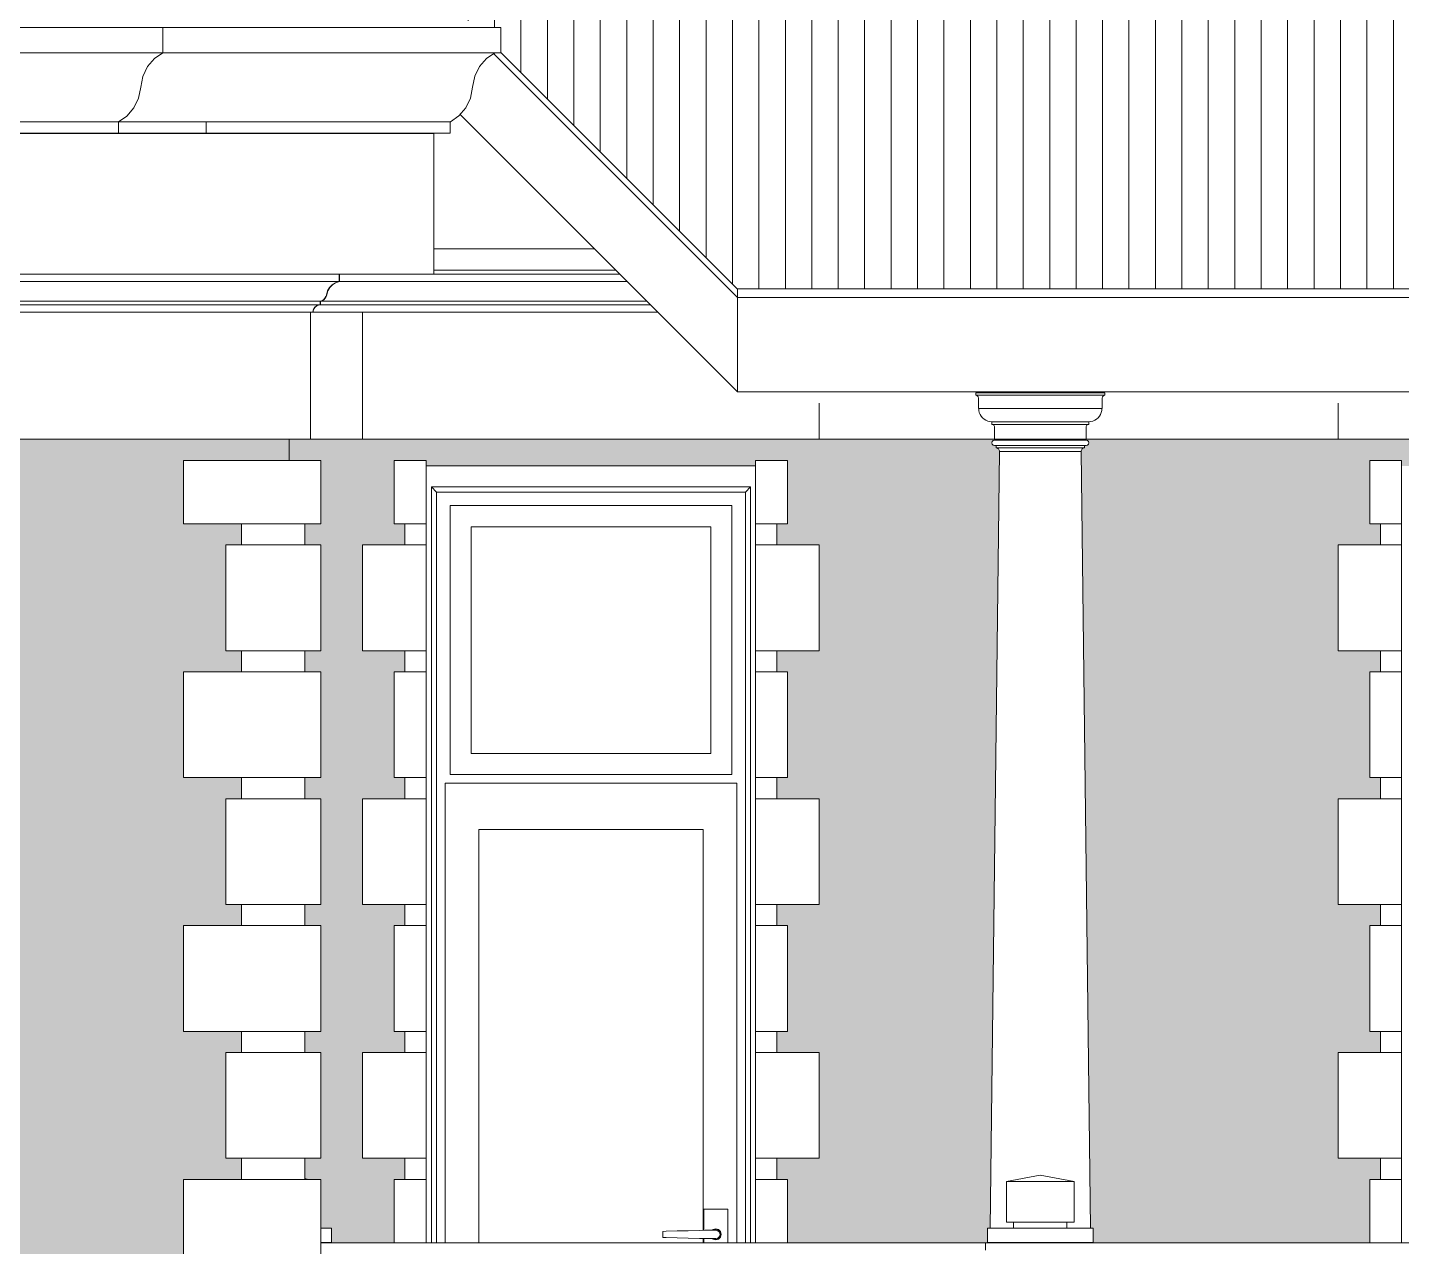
# Model space of a CAD drawing. Header units: millimetres. Extents: x 1177761 to 1329492, y 746793 to 827002.
# Drawn here: x 1196488 to 1199736, y 816566 to 819448 of the extents above; entities that cross this region are included whole.
import ezdxf

# ---------------------------------------------------------------- set-up
doc = ezdxf.new("R2010")
doc.units = ezdxf.units.MM
doc.layers.add('wall', color=5, linetype='Continuous', lineweight=30)
pattern_1 = [(0, (-270908.16, 1431884.34), (100, 64), [192.5, -7.5]), (0, (-271008.16, 1431891.84), (100, 64), [192.5, -7.5]), (90, (-270908.16, 1431884.34), (-100, 64), [-71.5, 56.5]), (90, (-270915.66, 1431884.34), (-100, 64), [-71.5, 56.5])]

msp = doc.modelspace()

# ---------------------------------------------------------------- hatches: boundary and pattern name
at = {"layer": 'wall', "lineweight": 20, "ltscale": 50}
h = msp.add_hatch(dxfattribs=at)
h.set_pattern_fill('ANSI31', color=250, scale=500, angle=45, style=0)
h.set_pattern_definition([(90, (-270908.16, 1431884.34), (-62.5, 1e-14), [])])
edge = h.paths.add_edge_path()
edge.add_line((1203426.2, 819388.8), (1203426.2, 819448.2))
edge.add_line((1203426.2, 819448.2), (1203488.4, 819448.2))
edge.add_line((1203488.4, 819448.2), (1203523.7, 819483.5))
edge.add_line((1203523.7, 819483.5), (1201481.7, 819483.6))
edge.add_line((1201481.7, 819483.6), (1201927.6, 818894))
edge.add_arc((1202151.4, 818474.8), 475.2, 48.3906, 118.1073, ccw=False)
edge.add_line((1202467, 818830.1), (1202867.8, 818830.1))
edge.add_line((1202867.8, 818830.1), (1203426.2, 819388.8))
edge = h.paths.add_edge_path(flags=17)
edge.add_line((1201835.9, 818830.1), (1202467, 818830.1))
edge.add_arc((1202151.4, 818474.8), 475.2, 48.3906, 131.6094)
edge = h.paths.add_edge_path()
edge.add_line((1201481.7, 819483.6), (1197509.2, 819483.9))
edge.add_line((1197509.2, 819483.9), (1197545, 819448.2))
edge.add_line((1197545, 819448.2), (1197606.8, 819448.2))
edge.add_line((1197606.8, 819448.2), (1197606.8, 819389.2))
edge.add_line((1197606.8, 819389.2), (1198165.6, 818830.1))
edge.add_line((1198165.6, 818830.1), (1201835.9, 818830.1))
edge.add_arc((1202151.4, 818474.8), 475.2, 118.1073, 131.6094, ccw=False)
edge.add_line((1201927.6, 818894), (1201481.7, 819483.6))
h.paths.add_polyline_path([(1200490.4, 819077.6), (1201105.4, 819077.6)], flags=16)
at = {"layer": 'wall', "lineweight": 20, "ltscale": 2}
h = msp.add_hatch(dxfattribs=at)
h.set_pattern_fill('AR18', color=251, scale=20, style=0)
h.set_pattern_definition(pattern_1)
h.paths.add_polyline_path([(1192376.6, 815974.8), (1192363, 815974.8), (1192257.3, 815974.8), (1192159.7, 815974.8), (1192070.6, 815974.8), (1191990.3, 815974.8), (1191576, 815974.8), (1191576, 815874.8), (1191438.5, 815874.8), (1191438.5, 815824.8), (1191476, 815824.8), (1191476, 815574.8), (1191438.5, 815574.8), (1191438.5, 815524.8), (1191576, 815524.8), (1191576, 815239.8), (1191438.7, 815239.8), (1191438.7, 815199.9), (1192376.6, 815199.9)])
edge = h.paths.add_edge_path(flags=16)
edge.add_arc((1194215.6, 818089), 1839, 167.8904, 180, ccw=False)
edge.add_line((1192417.5, 818474.8), (1192309.7, 818474.8))
edge.add_line((1192309.7, 818474.8), (1192204.2, 818474.8))
edge.add_line((1192204.2, 818474.8), (1192106.8, 818474.8))
edge.add_line((1192106.8, 818474.8), (1192017.8, 818474.8))
edge.add_line((1192017.8, 818474.8), (1191937.7, 818474.8))
edge.add_line((1191937.7, 818474.8), (1191866.8, 818474.8))
edge.add_line((1191866.8, 818474.8), (1191805.4, 818474.8))
edge.add_line((1191805.4, 818474.8), (1191753.6, 818474.8))
edge.add_line((1191753.6, 818474.8), (1191711.8, 818474.8))
edge.add_line((1191711.8, 818474.8), (1191703.8, 818474.8))
edge.add_line((1191703.8, 818474.8), (1191326, 818474.8))
edge.add_line((1191326, 818474.8), (1191326, 818424.8))
edge.add_line((1191326, 818424.8), (1191576, 818424.8))
edge.add_line((1191576, 818424.8), (1191576, 818274.8))
edge.add_line((1191576, 818274.8), (1191438.5, 818274.8))
edge.add_line((1191438.5, 818274.8), (1191438.5, 818224.8))
edge.add_line((1191438.5, 818224.8), (1191476, 818224.8))
edge.add_line((1191476, 818224.8), (1191476, 817974.8))
edge.add_line((1191476, 817974.8), (1191438.5, 817974.8))
edge.add_line((1191438.5, 817974.8), (1191438.5, 817924.8))
edge.add_line((1191438.5, 817924.8), (1191576, 817924.8))
edge.add_line((1191576, 817924.8), (1191576, 817674.8))
edge.add_line((1191576, 817674.8), (1191438.5, 817674.8))
edge.add_line((1191438.5, 817674.8), (1191438.5, 817624.8))
edge.add_line((1191438.5, 817624.8), (1191476, 817624.8))
edge.add_line((1191476, 817624.8), (1191476, 817374.8))
edge.add_line((1191476, 817374.8), (1191438.5, 817374.8))
edge.add_line((1191438.5, 817374.8), (1191438.5, 817324.8))
edge.add_line((1191438.5, 817324.8), (1191576, 817324.8))
edge.add_line((1191576, 817324.8), (1191576, 817074.8))
edge.add_line((1191576, 817074.8), (1191438.5, 817074.8))
edge.add_line((1191438.5, 817074.8), (1191438.5, 817024.8))
edge.add_line((1191438.5, 817024.8), (1191476, 817024.8))
edge.add_line((1191476, 817024.8), (1191476, 816774.8))
edge.add_line((1191476, 816774.8), (1191438.5, 816774.8))
edge.add_line((1191438.5, 816774.8), (1191438.5, 816724.8))
edge.add_line((1191438.5, 816724.8), (1191576, 816724.8))
edge.add_line((1191576, 816724.8), (1191576, 816474.8))
edge.add_line((1191576, 816474.8), (1191438.5, 816474.8))
edge.add_line((1191438.5, 816474.8), (1191438.5, 816424.8))
edge.add_line((1191438.5, 816424.8), (1191476, 816424.8))
edge.add_line((1191476, 816424.8), (1191476, 816374.8))
edge.add_line((1191476, 816374.8), (1191990.3, 816374.8))
edge.add_line((1191990.3, 816374.8), (1192070.6, 816374.8))
edge.add_line((1192070.6, 816374.8), (1192159.7, 816374.8))
edge.add_line((1192159.7, 816374.8), (1192257.3, 816374.8))
edge.add_line((1192257.3, 816374.8), (1192363, 816374.8))
edge.add_line((1192363, 816374.8), (1192376.6, 816374.8))
edge.add_line((1192376.6, 816374.8), (1192376.6, 818089))
h.paths.add_polyline_path([(1196956.2, 815824.8), (1196993.7, 815824.8), (1196993.7, 815874.8), (1196856.2, 815874.8), (1196856.2, 815974.8), (1196530.1, 815974.8), (1196461.4, 815974.8), (1196383.4, 815974.8), (1196296.5, 815974.8), (1196201, 815974.8), (1196097.4, 815974.8), (1196054.6, 815974.8), (1196054.6, 815199.9), (1196500.1, 815199.9), (1196488, 815275.9), (1196489.6, 815275.9), (1196856.2, 815446.2), (1196856.2, 815524.8), (1196993.7, 815524.8), (1196993.7, 815574.8), (1196956.2, 815574.8)])
h.paths.add_polyline_path([(1196054.6, 815974.8), (1195986.1, 815974.8), (1195867.4, 815974.8), (1195742, 815974.8), (1195610.4, 815974.8), (1195473, 815974.8), (1195401.7, 815974.8), (1195378.2, 815974.8), (1195378.2, 816174.8), (1195299.4, 816174.8), (1195299.4, 816124.8), (1195333, 816124.8), (1195333, 815874.8), (1195299.4, 815874.8), (1195299.4, 815824.8), (1195400.1, 815824.8), (1195400.1, 815574.8), (1195420.4, 815574.8), (1195469.2, 815574.8), (1195517.5, 815574.8), (1195565.4, 815574.8), (1195565.4, 815548.5), (1195550.5, 815548.5), (1195550.5, 815522.2), (1195536.9, 815518.4), (1195524.3, 815507.4), (1195513.5, 815489.8), (1195505.2, 815466.9), (1195500, 815440.3), (1195498.2, 815411.7), (1195498.2, 815374.8), (1195221.7, 815374.8), (1195221.7, 815199.9), (1196054.6, 815199.9)])
h.paths.add_polyline_path([(1193032.2, 815824.8), (1193132.9, 815824.8), (1193132.9, 815874.8), (1193099.4, 815874.8), (1193099.4, 816124.8), (1193132.9, 816124.8), (1193132.9, 816174.8), (1193054.2, 816174.8), (1193054.2, 815974.8), (1193030.7, 815974.8), (1192995.7, 815974.8), (1192856.9, 815974.8), (1192723.7, 815974.8), (1192596.6, 815974.8), (1192476.2, 815974.8), (1192376.6, 815974.8), (1192376.6, 815799.8), (1192379, 815799.8), (1192379, 815574.8), (1192376.6, 815574.8), (1192376.6, 815199.9), (1193210.6, 815199.9), (1193210.6, 815374.8), (1192933.9, 815374.8), (1192933.9, 815411.7), (1192932.1, 815440.3), (1192926.9, 815466.9), (1192918.6, 815489.8), (1192907.8, 815507.4), (1192895.2, 815518.4), (1192881.7, 815522.2), (1192881.7, 815522.2), (1192881.7, 815548.5), (1192866.8, 815548.5), (1192866.8, 815574.8), (1192914.6, 815574.8), (1192963, 815574.8), (1193011.8, 815574.8), (1193032.2, 815574.8)])
h.paths.add_polyline_path([(1191666.2, 815974.8), (1192314.3, 815974.8)], flags=16)
h.paths.add_polyline_path([(1191680.3, 818182.3), (1192334, 818182.3), (1192334, 818433.3), (1191680.3, 818433.3)], flags=0)
h.paths.add_polyline_path([(1191665.9, 816615.4), (1192333.4, 816615.4), (1192333.4, 816862.7), (1191665.9, 816862.7)], flags=0)
h.paths.add_polyline_path([(1191476.4, 816374.8), (1193032.2, 816374.8), (1193032.2, 816424.8), (1193132.9, 816424.8), (1193132.9, 816474.8), (1193099.4, 816474.8), (1193099.4, 816724.8), (1193132.9, 816724.8), (1193132.9, 816774.8), (1193032.2, 816774.8), (1193032.2, 817024.8), (1193132.9, 817024.8), (1193132.9, 817074.8), (1193099.4, 817074.8), (1193099.4, 817324.8), (1193132.9, 817324.8), (1193132.9, 817374.8), (1193032.2, 817374.8), (1193032.2, 817624.8), (1193132.9, 817624.8), (1193132.9, 817674.8), (1193099.4, 817674.8), (1193099.4, 817924.8), (1193132.9, 817924.8), (1193132.9, 817974.8), (1193032.2, 817974.8), (1193032.2, 818224.8), (1193132.9, 818224.8), (1193132.9, 818274.8), (1193099.4, 818274.8), (1193099.4, 818424.8), (1193166.6, 818424.8), (1193180.9, 818424.8), (1193180.9, 818449.8), (1193263.3, 818449.8), (1193429.9, 818449.8), (1193600.4, 818449.8), (1193774.1, 818449.8), (1193950, 818449.8), (1194127.3, 818449.8), (1194293, 818449.8), (1194305, 818449.8), (1194482.3, 818449.8), (1194658.3, 818449.8), (1194831.9, 818449.8), (1195002.5, 818449.8), (1195169, 818449.8), (1195251.5, 818449.8), (1195251.5, 818424.8), (1195265.8, 818424.8), (1195333, 818424.8), (1195333, 818274.8), (1195299.4, 818274.8), (1195299.4, 818224.8), (1195400.1, 818224.8), (1195400.1, 817974.8), (1195299.4, 817974.8), (1195299.4, 817924.8), (1195333, 817924.8), (1195333, 817674.8), (1195299.4, 817674.8), (1195299.4, 817624.8), (1195400.1, 817624.8), (1195400.1, 817374.8), (1195299.4, 817374.8), (1195299.4, 817324.8), (1195333, 817324.8), (1195333, 817074.8), (1195299.4, 817074.8), (1195299.4, 817024.8), (1195400.1, 817024.8), (1195400.1, 816774.8), (1195299.4, 816774.8), (1195299.4, 816724.8), (1195333, 816724.8), (1195333, 816474.8), (1195299.4, 816474.8), (1195299.4, 816424.8), (1195400.1, 816424.8), (1195400.1, 816374.8), (1195473, 816374.8), (1195610.4, 816374.8), (1195742, 816374.8), (1195867.4, 816374.8), (1195986.1, 816374.8), (1196097.4, 816374.8), (1196201, 816374.8), (1196296.5, 816374.8), (1196383.4, 816374.8), (1196461.4, 816374.8), (1196530.1, 816374.8), (1196956.2, 816374.8), (1196956.2, 816424.8), (1196993.7, 816424.8), (1196993.7, 816474.8), (1196856.2, 816474.8), (1196856.2, 816724.8), (1196993.7, 816724.8), (1196993.7, 816774.8), (1196956.2, 816774.8), (1196956.2, 817024.8), (1196993.7, 817024.8), (1196993.7, 817074.8), (1196856.2, 817074.8), (1196856.2, 817324.8), (1196993.7, 817324.8), (1196993.7, 817374.8), (1196956.2, 817374.8), (1196956.2, 817624.8), (1196993.7, 817624.8), (1196993.7, 817674.8), (1196856.2, 817674.8), (1196856.2, 817924.8), (1196993.7, 817924.8), (1196993.7, 817974.8), (1196956.2, 817974.8), (1196956.2, 818224.8), (1196993.7, 818224.8), (1196993.7, 818274.8), (1196856.2, 818274.8), (1196856.2, 818424.8), (1197106.2, 818424.8), (1197106.2, 818474.8), (1195146.6, 818474.8), (1194992.8, 818474.8), (1194835.8, 818474.8), (1194676.3, 818474.8), (1194515, 818474.8), (1194352.4, 818474.8), (1194189.3, 818474.8), (1194026.4, 818474.8), (1193864.2, 818474.8), (1193703.4, 818474.8), (1193544.6, 818474.8), (1193388.6, 818474.8), (1193235.9, 818474.8), (1193087.2, 818474.8), (1192943, 818474.8), (1192803.9, 818474.8), (1192670.5, 818474.8), (1192543.3, 818474.8), (1192422.9, 818474.8), (1192309.7, 818474.8), (1192204.2, 818474.8), (1192106.8, 818474.8), (1192017.8, 818474.8), (1191937.7, 818474.8), (1191866.8, 818474.8), (1191805.4, 818474.8), (1191753.6, 818474.8), (1191711.8, 818474.8), (1191703.8, 818474.8), (1191326, 818474.8), (1191326, 818424.8), (1191576, 818424.8), (1191576, 818274.8), (1191438.5, 818274.8), (1191438.5, 818224.8), (1191476, 818224.8), (1191476, 817974.8), (1191438.5, 817974.8), (1191438.5, 817924.8), (1191576, 817924.8), (1191576, 817674.8), (1191438.5, 817674.8), (1191438.5, 817624.8), (1191476, 817624.8), (1191476, 817374.8), (1191438.5, 817374.8), (1191438.5, 817324.8), (1191576, 817324.8), (1191576, 817074.8), (1191438.5, 817074.8), (1191438.5, 817024.8), (1191476, 817024.8), (1191476, 816774.8), (1191438.5, 816774.8), (1191438.5, 816724.8), (1191576, 816724.8), (1191576, 816474.8), (1191438.5, 816474.8), (1191438.5, 816424.8), (1191476, 816424.8), (1191476, 816174.8)])
h = msp.add_hatch(dxfattribs=at)
h.set_pattern_fill('AR18', color=251, scale=20, style=0)
h.set_pattern_definition(pattern_1)
h.paths.add_polyline_path([(1203852.2, 817924.8), (1203889.7, 817924.8), (1203889.7, 817974.8), (1203852.2, 817974.8), (1203852.2, 818224.8), (1203889.7, 818224.8), (1203889.7, 818274.8), (1203852.2, 818274.8), (1203852.2, 818424.8), (1203927.2, 818424.8), (1203927.2, 818474.8), (1203878, 818474.8), (1203777.7, 818474.8), (1202649.5, 818474.8), (1202626.6, 818474.8), (1202626.6, 816574.8), (1202724.5, 816574.8), (1202724.5, 816724.8), (1202749.1, 816724.8), (1202749.1, 816774.8), (1202649.5, 816774.8), (1202649.5, 817024.8), (1202749.1, 817024.8), (1202749.1, 817074.8), (1202724.5, 817074.8), (1202724.5, 817324.8), (1202749.1, 817324.8), (1202749.1, 817374.8), (1202649.5, 817374.8), (1202649.5, 817624.8), (1202749.1, 817624.8), (1202749.1, 817674.8), (1202724.5, 817674.8), (1202724.5, 817924.8), (1202749.1, 817924.8), (1202749.1, 817974.8), (1202649.5, 817974.8), (1202649.5, 818224.8), (1202749.1, 818224.8), (1202749.1, 818274.8), (1202724.5, 818274.8), (1202724.5, 818424.8), (1202749.1, 818424.8), (1202749.1, 818449.8), (1203679.1, 818449.8), (1203679.1, 818424.8), (1203704.6, 818424.8), (1203704.6, 818274.8), (1203679.6, 818274.8), (1203679.6, 818224.8), (1203779.6, 818224.8), (1203779.6, 817974.8), (1203679.6, 817974.8), (1203679.6, 817924.8), (1203704.6, 817924.8), (1203704.6, 817674.8), (1203679.6, 817674.8), (1203679.6, 817624.8), (1203779.6, 817624.8), (1203779.6, 817374.8), (1203679.6, 817374.8), (1203679.6, 817324.8), (1203704.6, 817324.8), (1203704.6, 817074.8), (1203679.6, 817074.8), (1203679.6, 817024.8), (1203779.6, 817024.8), (1203779.6, 816774.8), (1203679.6, 816774.8), (1203679.6, 816724.8), (1203704.6, 816724.8), (1203704.6, 816574.8), (1203828, 816574.8), (1203828, 816609.4), (1203852.2, 816609.4), (1203852.2, 816724.8), (1203882.7, 816724.8), (1203889.7, 816726.4), (1203889.7, 816774.8), (1203852.2, 816774.8), (1203852.2, 817024.8), (1203889.7, 817024.8), (1203889.7, 817074.8), (1203852.2, 817074.8), (1203852.2, 817324.8), (1203889.7, 817324.8), (1203889.7, 817374.8), (1203852.2, 817374.8), (1203852.2, 817624.8), (1203889.7, 817624.8), (1203889.7, 817674.8), (1203852.2, 817674.8)])
h.paths.add_polyline_path([(1202626.6, 818474.8), (1202259.7, 818474.8), (1202259.7, 818472.3), (1202264.6, 818471), (1202266.4, 818464.3), (1202261.9, 818459.8), (1202256, 818459.8), (1202256, 818454.3), (1202254.4, 818454.1), (1202252.9, 818453.6), (1202251.5, 818452.9), (1202250.3, 818451.8), (1202249.3, 818450.6), (1202248.6, 818449.1), (1202248.2, 818447.6), (1202248, 818445.9), (1202270.2, 816609.4), (1202276.7, 816609.4), (1202276.7, 816574.8), (1202280.8, 816574.8), (1202626.6, 816574.8)])
h.paths.add_polyline_path([(1202054.8, 818445.9), (1202054.7, 818447.6), (1202054.3, 818449.1), (1202053.5, 818450.6), (1202052.5, 818451.8), (1202051.3, 818452.9), (1202050, 818453.6), (1202048.5, 818454.1), (1202046.9, 818454.3), (1202046.9, 818459.8), (1202040.9, 818459.8), (1202036.5, 818464.3), (1202038.3, 818471), (1202043.2, 818472.3), (1202043.2, 818474.8), (1201676.2, 818474.8), (1201676.2, 816574.8), (1202026.8, 816574.8), (1202026.8, 816609.4), (1202032.6, 816609.4)])
h.paths.add_polyline_path([(1201676.2, 818474.8), (1201447.4, 818474.8), (1199586.2, 818474.8), (1198990.4, 818474.8), (1198990.4, 818472.3), (1198995.4, 818471), (1198997.2, 818464.3), (1198992.7, 818459.8), (1198986.8, 818459.8), (1198986.8, 818454.3), (1198985.2, 818454.1), (1198983.7, 818453.6), (1198982.3, 818452.9), (1198981.1, 818451.8), (1198980.1, 818450.6), (1198979.4, 818449.1), (1198978.9, 818447.6), (1198978.8, 818445.9), (1199001, 816609.4), (1199007.2, 816609.4), (1199007.2, 816574.8), (1199661.2, 816574.8), (1199661.2, 816724.8), (1199686.2, 816724.8), (1199686.2, 816774.8), (1199586.2, 816774.8), (1199586.2, 817024.8), (1199686.2, 817024.8), (1199686.2, 817074.8), (1199661.2, 817074.8), (1199661.2, 817324.8), (1199686.2, 817324.8), (1199686.2, 817374.8), (1199586.2, 817374.8), (1199586.2, 817624.8), (1199686.2, 817624.8), (1199686.2, 817674.8), (1199661.2, 817674.8), (1199661.2, 817924.8), (1199686.2, 817924.8), (1199686.2, 817974.8), (1199586.2, 817974.8), (1199586.2, 818224.8), (1199686.2, 818224.8), (1199686.2, 818274.8), (1199661.2, 818274.8), (1199661.2, 818424.8), (1199736.2, 818424.8), (1199736.2, 818411.8), (1201297.4, 818411.8), (1201297.4, 818424.8), (1201372.4, 818424.8), (1201372.4, 818274.8), (1201347.4, 818274.8), (1201347.4, 818224.8), (1201447.4, 818224.8), (1201447.4, 817974.8), (1201347.4, 817974.8), (1201347.4, 817924.8), (1201372.4, 817924.8), (1201372.4, 817674.8), (1201347.4, 817674.8), (1201347.4, 817624.8), (1201447.4, 817624.8), (1201447.4, 817374.8), (1201347.4, 817374.8), (1201347.4, 817324.8), (1201372.4, 817324.8), (1201372.4, 817074.8), (1201347.4, 817074.8), (1201347.4, 817024.8), (1201447.4, 817024.8), (1201447.4, 816774.8), (1201347.4, 816774.8), (1201347.4, 816724.8), (1201372.4, 816724.8), (1201372.4, 816574.8), (1201676.2, 816574.8)])
h.paths.add_polyline_path([(1198785.6, 818445.9), (1198785.5, 818447.6), (1198785, 818449.1), (1198784.3, 818450.6), (1198783.3, 818451.8), (1198782.1, 818452.9), (1198780.7, 818453.6), (1198779.2, 818454.1), (1198777.7, 818454.3), (1198777.7, 818459.8), (1198771.7, 818459.8), (1198767.2, 818464.3), (1198769.1, 818471), (1198774, 818472.3), (1198774, 818474.8), (1198359.2, 818474.8), (1197279.9, 818474.8), (1197156.4, 818474.8), (1197106.4, 818474.8), (1197106.4, 818424.8), (1197181.2, 818424.8), (1197181.2, 818274.8), (1197143.7, 818274.8), (1197143.7, 818224.8), (1197181.2, 818224.8), (1197181.2, 817974.8), (1197143.7, 817974.8), (1197143.7, 817924.8), (1197181.2, 817924.8), (1197181.2, 817674.8), (1197143.7, 817674.8), (1197143.7, 817624.8), (1197181.2, 817624.8), (1197181.2, 817374.8), (1197143.7, 817374.8), (1197143.7, 817324.8), (1197181.2, 817324.8), (1197181.2, 817074.8), (1197143.7, 817074.8), (1197143.7, 817024.8), (1197181.2, 817024.8), (1197181.2, 816774.8), (1197143.7, 816774.8), (1197143.7, 816726.6), (1197151.5, 816724.8), (1197181.2, 816724.8), (1197181.2, 816609.4), (1197206.2, 816609.4), (1197206.2, 816574.8), (1197354.9, 816574.8), (1197354.9, 816724.8), (1197379.9, 816724.8), (1197379.9, 816774.8), (1197279.9, 816774.8), (1197279.9, 817024.8), (1197379.9, 817024.8), (1197379.9, 817074.8), (1197354.9, 817074.8), (1197354.9, 817324.8), (1197379.9, 817324.8), (1197379.9, 817374.8), (1197279.9, 817374.8), (1197279.9, 817624.8), (1197379.9, 817624.8), (1197379.9, 817674.8), (1197354.9, 817674.8), (1197354.9, 817924.8), (1197379.9, 817924.8), (1197379.9, 817974.8), (1197279.9, 817974.8), (1197279.9, 818224.8), (1197379.9, 818224.8), (1197379.9, 818274.8), (1197354.9, 818274.8), (1197354.9, 818424.8), (1197429.9, 818424.8), (1197429.9, 818411.8), (1198209.2, 818411.8), (1198209.2, 818424.8), (1198284.2, 818424.8), (1198284.2, 818274.8), (1198259.2, 818274.8), (1198259.2, 818224.8), (1198359.2, 818224.8), (1198359.2, 817974.8), (1198259.2, 817974.8), (1198259.2, 817924.8), (1198284.2, 817924.8), (1198284.2, 817674.8), (1198259.2, 817674.8), (1198259.2, 817624.8), (1198359.2, 817624.8), (1198359.2, 817374.8), (1198259.2, 817374.8), (1198259.2, 817324.8), (1198284.2, 817324.8), (1198284.2, 817074.8), (1198259.2, 817074.8), (1198259.2, 817024.8), (1198359.2, 817024.8), (1198359.2, 816774.8), (1198259.2, 816774.8), (1198259.2, 816724.8), (1198284.2, 816724.8), (1198284.2, 816574.8), (1198752.4, 816574.8), (1198752.9, 816574.8), (1198753.8, 816574.8), (1198757.2, 816574.8), (1198757.2, 816609.4), (1198763.4, 816609.4)])

# ---------------------------------------------------------------- linework, layer by layer
at = {"layer": 'wall', "color": 250, "lineweight": 20, "ltscale": 50}
for p, q in [((1196340.6, 819448.2), (1196807.8, 819448.2)), ((1196807.8, 819388.4), (1196807.8, 819448.2)), ((1196807.9, 819448.2), (1196807.8, 819448.2)), ((1196807.9, 819388.4), (1196807.9, 819448.2)), ((1196807.9, 819448.2), (1196990.6, 819448.2)), ((1196990.6, 819448.2), (1197606.8, 819448.2)), ((1197606.8, 819388.4), (1197606.8, 819448.2)), ((1196807.8, 819426.6), (1196807.9, 819426.7)), ((1196340.6, 819388.4), (1196807.8, 819388.4)), ((1196787.7, 819374.9), (1196807.8, 819388.4)), ((1196787.8, 819374.9), (1196807.9, 819388.4)), ((1196807.9, 819388.4), (1196990.6, 819388.4)), ((1196990.6, 819388.4), (1197606.8, 819388.4)), ((1197572.5, 819375), (1197592.5, 819388.4)), ((1197572.5, 819375), (1197592.6, 819388.4)), ((1197589.6, 819386.4), (1198166, 818809.8)), ((1197606.2, 819389.7), (1198166, 818829.7)), ((1196760.4, 819332.6), (1196771.6, 819355.9)), ((1196760.4, 819332.6), (1196771.6, 819355.9)), ((1196771.6, 819355.9), (1196787.7, 819374.9)), ((1196771.6, 819355.9), (1196787.8, 819374.9)), ((1197545.2, 819332.7), (1197556.3, 819356)), ((1197545.2, 819332.7), (1197556.3, 819356)), ((1197556.3, 819356), (1197572.5, 819375)), ((1197556.3, 819356), (1197572.5, 819375)), ((1196755.2, 819306.9), (1196760.4, 819332.6)), ((1196755.2, 819306.9), (1196760.4, 819332.6)), ((1197539.9, 819306.9), (1197545.2, 819332.7)), ((1197539.9, 819306.9), (1197545.2, 819332.7)), ((1196738.9, 819257.9), (1196750, 819281.1)), ((1196738.9, 819257.9), (1196749.9, 819281.1)), ((1196749.9, 819281.1), (1196755.2, 819306.9)), ((1196750, 819281.1), (1196755.2, 819306.9)), ((1197523.6, 819257.9), (1197534.7, 819281.2)), ((1197523.6, 819257.9), (1197534.7, 819281.2)), ((1197534.7, 819281.2), (1197539.9, 819306.9)), ((1197534.7, 819281.2), (1197539.9, 819306.9)), ((1196722.7, 819238.8), (1196738.9, 819257.9)), ((1196722.8, 819238.8), (1196738.9, 819257.9)), ((1197507.4, 819238.9), (1197523.6, 819257.9)), ((1197507.5, 819238.9), (1197523.6, 819257.9)), ((1196253.5, 819225.3), (1196702.7, 819225.3)), ((1196702.6, 819225.3), (1196702.7, 819225.4)), ((1196702.6, 819198.2), (1196702.6, 819225.3)), ((1196702.7, 819225.4), (1196722.7, 819238.8)), ((1196702.7, 819225.3), (1196702.8, 819225.4)), ((1196702.7, 819198.2), (1196702.7, 819225.3)), ((1196702.7, 819225.3), (1196909.6, 819225.3)), ((1196702.8, 819225.4), (1196722.8, 819238.8)), ((1196909.8, 819198.2), (1196909.8, 819225.3)), ((1196909.8, 819225.3), (1197487.2, 819225.3)), ((1197487.2, 819225.3), (1197487.3, 819225.4)), ((1197487.2, 819198.2), (1197487.2, 819225.3)), ((1197487.3, 819225.4), (1197487.4, 819225.4)), ((1197487.4, 819225.4), (1197507.4, 819238.9)), ((1197487.4, 819225.4), (1197487.5, 819225.4)), ((1197487.5, 819225.4), (1197507.5, 819238.9)), ((1197487.8, 819225.4), (1197487.9, 819225.5)), ((1198166, 818587), (1197510.4, 819242.3)), ((1196223.7, 819197.8), (1196667.8, 819197.8)), ((1196253.5, 819198.2), (1196702.7, 819198.2)), ((1196512.3, 819197.8), (1196512.3, 819198.2)), ((1196667.8, 819197.8), (1196881.6, 819197.8)), ((1196702.7, 819198.2), (1196909.7, 819198.2)), ((1196881.6, 819197.8), (1197448.1, 819197.8)), ((1196909.7, 819198.2), (1196909.8, 819198.2)), ((1196909.8, 819198.2), (1197487.2, 819198.2)), ((1197106.2, 819198.2), (1197106.2, 819197.8)), ((1197106.4, 819198.2), (1197106.4, 819197.8)), ((1197448.1, 819197.8), (1197448.6, 819197.8)), ((1197448.1, 818864.8), (1197448.1, 819197.8)), ((1197448.4, 818924.8), (1197828, 818924.8)), ((1194210.2, 818864.8), (1197224.5, 818864.8)), ((1196881.6, 818864.8), (1197448.1, 818864.8)), ((1197224.5, 818847.5), (1197224.5, 818864.8)), ((1197224.9, 818864.8), (1197224.5, 818864.8)), ((1197225, 818864.8), (1197224.9, 818864.8)), ((1197224.9, 818847.5), (1197224.9, 818864.8)), ((1197225, 818847.5), (1197225, 818864.8)), ((1197225, 818864.8), (1197888, 818864.8)), ((1197448.1, 818864.8), (1197448.6, 818864.8)), ((1197448.4, 818874.8), (1197878, 818874.8)), ((1197448.6, 818864.8), (1197582.7, 818864.8)), ((1197582.7, 818864.8), (1197888, 818864.8)), ((1194210.2, 818847.5), (1197224.5, 818847.5)), ((1197194.5, 818816.4), (1197196.9, 818825.2)), ((1197194.9, 818816.4), (1197197.3, 818825.2)), ((1197195, 818816.4), (1197197.5, 818825.2)), ((1197196.9, 818825.2), (1197201.5, 818833.2)), ((1197197.3, 818825.2), (1197201.9, 818833.2)), ((1197197.5, 818825.2), (1197202.1, 818833.2)), ((1197201.5, 818833.2), (1197207.9, 818839.8)), ((1197201.9, 818833.2), (1197208.3, 818839.8)), ((1197202.1, 818833.2), (1197208.4, 818839.8)), ((1197207.9, 818839.8), (1197215.7, 818844.7)), ((1197208.3, 818839.8), (1197216.1, 818844.7)), ((1197208.4, 818839.8), (1197216.2, 818844.7)), ((1197215.7, 818844.7), (1197224.5, 818847.5)), ((1197216.1, 818844.7), (1197224.9, 818847.5)), ((1197216.2, 818844.7), (1197225, 818847.5)), ((1197225, 818847.5), (1197905.4, 818847.5)), ((1198166, 818830.1), (1202867.8, 818830.1)), ((1198166, 818674.8), (1198166, 818830.1)), ((1194210.2, 818800.8), (1197179.5, 818800.8)), ((1197179.5, 818800.8), (1197183.8, 818802.2)), ((1197179.5, 818792.1), (1197179.5, 818800.8)), ((1197179.9, 818800.8), (1197184.2, 818802.2)), ((1197179.9, 818792.1), (1197179.9, 818800.8)), ((1197180, 818800.8), (1197184.4, 818802.2)), ((1197180, 818792.1), (1197180, 818800.8)), ((1197180, 818800.8), (1197952.1, 818800.8)), ((1197183.8, 818802.2), (1197187.7, 818804.6)), ((1197184.2, 818802.2), (1197188.1, 818804.6)), ((1197184.4, 818802.2), (1197188.3, 818804.6)), ((1197187.7, 818804.6), (1197190.9, 818807.9)), ((1197188.1, 818804.6), (1197191.3, 818807.9)), ((1197188.3, 818804.6), (1197191.5, 818807.9)), ((1197190.9, 818807.9), (1197193.2, 818811.9)), ((1197191.3, 818807.9), (1197193.6, 818811.9)), ((1197191.5, 818807.9), (1197193.8, 818811.9)), ((1197193.6, 818811.9), (1197194.9, 818816.4)), ((1197193.8, 818811.9), (1197195, 818816.4)), ((1198166, 818750), (1198166, 818809.8)), ((1198166, 818809.8), (1202867.8, 818809.8)), ((1194210.2, 818792.1), (1197179.5, 818792.1)), ((1194210.2, 818774.8), (1197162.2, 818774.8)), ((1197156.4, 818474.8), (1197156.4, 818774.8)), ((1197162.2, 818775.2), (1197162.8, 818779.6)), ((1197162.2, 818774.8), (1197162.2, 818775.2)), ((1197162.2, 818774.8), (1197162.6, 818774.8)), ((1197162.6, 818775.2), (1197163.2, 818779.6)), ((1197162.6, 818774.8), (1197162.6, 818775.2)), ((1197162.6, 818774.8), (1197162.7, 818774.8)), ((1197162.7, 818775.2), (1197163.3, 818779.6)), ((1197162.7, 818774.8), (1197162.7, 818775.2)), ((1197162.7, 818774.8), (1197279.9, 818774.8)), ((1197162.8, 818779.6), (1197164.5, 818783.7)), ((1197163.2, 818779.6), (1197164.9, 818783.7)), ((1197163.3, 818779.6), (1197165.1, 818783.7)), ((1197164.5, 818783.7), (1197167.3, 818787.3)), ((1197164.9, 818783.7), (1197167.7, 818787.3)), ((1197165.1, 818783.7), (1197167.8, 818787.3)), ((1197167.3, 818787.3), (1197170.8, 818790)), ((1197167.7, 818787.3), (1197171.2, 818790)), ((1197167.8, 818787.3), (1197171.4, 818790)), ((1197170.8, 818790), (1197175, 818791.6)), ((1197171.2, 818790), (1197175.4, 818791.6)), ((1197171.4, 818790), (1197175.6, 818791.6)), ((1197175, 818791.6), (1197179.5, 818792.1)), ((1197175.4, 818791.6), (1197179.9, 818792.1)), ((1197175.6, 818791.6), (1197180, 818792.1)), ((1197180, 818792.1), (1197960.8, 818792.1)), ((1197978.1, 818774.8), (1197279.9, 818774.8)), ((1197279.9, 818774.8), (1197279.9, 818474.8)), ((1198166, 818587), (1198166, 818674.8)), ((1198166, 818587), (1202867.8, 818587)), ((1198749.9, 818584.8), (1198729.5, 818584.8)), ((1198729.5, 818584.8), (1198749.9, 818584.8)), ((1198729.5, 818584.8), (1198729.5, 818578.6)), ((1198749.9, 818578.6), (1198729.5, 818578.6)), ((1198729.5, 818578.6), (1198749.9, 818578.6)), ((1198729.5, 818578.6), (1198731.1, 818578.4)), ((1198731.1, 818578.4), (1198732.6, 818577.7)), ((1198732.6, 818577.7), (1198733.9, 818576.7)), ((1198733.9, 818576.7), (1198734.9, 818575.5)), ((1198734.9, 818575.5), (1198735.5, 818573.9)), ((1198735.5, 818573.9), (1198735.7, 818572.3)), ((1198735.7, 818572.3), (1198735.7, 818548.1)), ((1198805.8, 818584.8), (1198749.9, 818584.8)), ((1198749.9, 818584.8), (1198805.8, 818584.8)), ((1198805.8, 818578.6), (1198749.9, 818578.6)), ((1198749.9, 818578.6), (1198805.8, 818578.6)), ((1198882.2, 818584.8), (1198805.8, 818584.8)), ((1198805.8, 818584.8), (1198882.2, 818584.8)), ((1198882.2, 818578.6), (1198805.8, 818578.6)), ((1198805.8, 818578.6), (1198882.2, 818578.6)), ((1198882.2, 818584.8), (1198958.6, 818584.8)), ((1198958.6, 818584.8), (1198882.2, 818584.8)), ((1198958.6, 818578.6), (1198882.2, 818578.6)), ((1198882.2, 818578.6), (1198958.6, 818578.6)), ((1198958.6, 818584.8), (1199014.5, 818584.8)), ((1199014.5, 818584.8), (1198958.6, 818584.8)), ((1199014.5, 818578.6), (1198958.6, 818578.6)), ((1198958.6, 818578.6), (1199014.5, 818578.6)), ((1199014.5, 818584.8), (1199035, 818584.8)), ((1199035, 818584.8), (1199014.5, 818584.8)), ((1199035, 818578.6), (1199014.5, 818578.6)), ((1199014.5, 818578.6), (1199035, 818578.6)), ((1199028.9, 818573.9), (1199028.7, 818572.3)), ((1199028.7, 818572.3), (1199028.7, 818548.1)), ((1199029.6, 818575.5), (1199028.9, 818573.9)), ((1199030.6, 818576.7), (1199029.6, 818575.5)), ((1199031.8, 818577.7), (1199030.6, 818576.7)), ((1199033.4, 818578.4), (1199031.8, 818577.7)), ((1199035, 818578.6), (1199033.4, 818578.4)), ((1199035, 818584.8), (1199035, 818578.6)), ((1198359.2, 818474.8), (1198359.2, 818559.8)), ((1198735.7, 818548.1), (1198735.7, 818547.3)), ((1198755.3, 818547.3), (1198735.7, 818547.3)), ((1198735.7, 818547.3), (1198755.3, 818547.3)), ((1198735.7, 818547.3), (1198736.5, 818547.3)), ((1198756, 818547.3), (1198736.5, 818547.3)), ((1198736.5, 818547.3), (1198756, 818547.3)), ((1198736.5, 818547.3), (1198736.9, 818542.4)), ((1198736.9, 818542.4), (1198738, 818537.7)), ((1198738, 818537.7), (1198739.9, 818533.1)), ((1198739.9, 818533.1), (1198742.5, 818529)), ((1198809, 818547.3), (1198755.3, 818547.3)), ((1198755.3, 818547.3), (1198809, 818547.3)), ((1198755.3, 818547.3), (1198756, 818547.3)), ((1198755.3, 818547.3), (1198756, 818547.3)), ((1198809.3, 818547.3), (1198756, 818547.3)), ((1198756, 818547.3), (1198809.3, 818547.3)), ((1198882.2, 818547.3), (1198809, 818547.3)), ((1198809, 818547.3), (1198882.2, 818547.3)), ((1198809, 818547.3), (1198809.3, 818547.3)), ((1198809, 818547.3), (1198809.3, 818547.3)), ((1198882.2, 818547.3), (1198809.3, 818547.3)), ((1198809.3, 818547.3), (1198882.2, 818547.3)), ((1198882.2, 818547.3), (1198955.5, 818547.3)), ((1198955.5, 818547.3), (1198882.2, 818547.3)), ((1198882.2, 818547.3), (1198955.1, 818547.3)), ((1198955.1, 818547.3), (1198882.2, 818547.3)), ((1198955.1, 818547.3), (1199008.4, 818547.3)), ((1199008.4, 818547.3), (1198955.1, 818547.3)), ((1198955.5, 818547.3), (1198955.1, 818547.3)), ((1198955.5, 818547.3), (1198955.1, 818547.3)), ((1198955.5, 818547.3), (1199009.1, 818547.3)), ((1199009.1, 818547.3), (1198955.5, 818547.3)), ((1199008.4, 818547.3), (1199027.9, 818547.3)), ((1199027.9, 818547.3), (1199008.4, 818547.3)), ((1199009.1, 818547.3), (1199008.4, 818547.3)), ((1199009.1, 818547.3), (1199008.4, 818547.3)), ((1199009.1, 818547.3), (1199028.7, 818547.3)), ((1199028.7, 818547.3), (1199009.1, 818547.3)), ((1199024.5, 818533.1), (1199022, 818529)), ((1199026.4, 818537.7), (1199024.5, 818533.1)), ((1199027.6, 818542.4), (1199026.4, 818537.7)), ((1199027.9, 818547.3), (1199027.6, 818542.4)), ((1199028.7, 818547.3), (1199027.9, 818547.3)), ((1199028.7, 818548.1), (1199028.7, 818547.3)), ((1199586.2, 818559.8), (1199586.2, 818474.8)), ((1198742.5, 818529), (1198745.6, 818525.2)), ((1198745.6, 818525.2), (1198749.4, 818522)), ((1198749.4, 818522), (1198753.5, 818519.5)), ((1198753.5, 818519.5), (1198758.1, 818517.6)), ((1198758.1, 818517.6), (1198762.8, 818516.5)), ((1198762.8, 818516.5), (1198767.7, 818516.1)), ((1198783.1, 818516.1), (1198767.7, 818516.1)), ((1198767.7, 818516.1), (1198783.1, 818516.1)), ((1198767.7, 818516.1), (1198767.7, 818509.8)), ((1198783.1, 818509.8), (1198767.7, 818509.8)), ((1198767.7, 818509.8), (1198783.1, 818509.8)), ((1198767.7, 818509.8), (1198769.4, 818509.6)), ((1198769.4, 818509.6), (1198770.9, 818509)), ((1198770.9, 818509), (1198772.2, 818508)), ((1198772.2, 818508), (1198773.1, 818506.7)), ((1198773.1, 818506.7), (1198773.8, 818505.2)), ((1198773.8, 818505.2), (1198774, 818503.6)), ((1198774, 818503.6), (1198774, 818472.3)), ((1198825, 818516.1), (1198783.1, 818516.1)), ((1198783.1, 818516.1), (1198825, 818516.1)), ((1198825, 818509.8), (1198783.1, 818509.8)), ((1198783.1, 818509.8), (1198825, 818509.8)), ((1198882.2, 818516.1), (1198825, 818516.1)), ((1198825, 818516.1), (1198882.2, 818516.1)), ((1198882.2, 818509.8), (1198825, 818509.8)), ((1198825, 818509.8), (1198882.2, 818509.8)), ((1198939.5, 818516.1), (1198882.2, 818516.1)), ((1198882.2, 818516.1), (1198939.5, 818516.1)), ((1198939.5, 818509.8), (1198882.2, 818509.8)), ((1198882.2, 818509.8), (1198939.5, 818509.8)), ((1198981.4, 818516.1), (1198939.5, 818516.1)), ((1198939.5, 818516.1), (1198981.4, 818516.1)), ((1198981.4, 818509.8), (1198939.5, 818509.8)), ((1198939.5, 818509.8), (1198981.4, 818509.8)), ((1198996.7, 818516.1), (1198981.4, 818516.1)), ((1198981.4, 818516.1), (1198996.7, 818516.1)), ((1198996.7, 818509.8), (1198981.4, 818509.8)), ((1198981.4, 818509.8), (1198996.7, 818509.8)), ((1198990.7, 818505.2), (1198990.4, 818503.6)), ((1198990.4, 818503.6), (1198990.4, 818472.3)), ((1198991.3, 818506.7), (1198990.7, 818505.2)), ((1198992.3, 818508), (1198991.3, 818506.7)), ((1198993.6, 818509), (1198992.3, 818508)), ((1198995.1, 818509.6), (1198993.6, 818509)), ((1198996.7, 818509.8), (1198995.1, 818509.6)), ((1199001.6, 818516.5), (1198996.7, 818516.1)), ((1198996.7, 818516.1), (1198996.7, 818509.8)), ((1199006.3, 818517.6), (1199001.6, 818516.5)), ((1199010.9, 818519.5), (1199006.3, 818517.6)), ((1199015.1, 818522), (1199010.9, 818519.5)), ((1199018.8, 818525.2), (1199015.1, 818522)), ((1199022, 818529), (1199018.8, 818525.2)), ((1197106.2, 818474.8), (1195146.6, 818474.8)), ((1197106.2, 818474.8), (1197106.2, 818424.8)), ((1197106.4, 818424.8), (1197106.4, 818474.8)), ((1197106.4, 818474.8), (1197156.4, 818474.8)), ((1197279.9, 818474.8), (1197156.4, 818474.8)), ((1197279.9, 818474.8), (1198359.2, 818474.8)), ((1199586.2, 818474.8), (1198359.2, 818474.8)), ((1198768.6, 818469.2), (1198767.7, 818466.1)), ((1198770.9, 818471.5), (1198768.6, 818469.2)), ((1198774, 818472.3), (1198770.9, 818471.5)), ((1198788.5, 818472.3), (1198774, 818472.3)), ((1198774, 818472.3), (1198788.5, 818472.3)), ((1198828.1, 818472.3), (1198788.5, 818472.3)), ((1198788.5, 818472.3), (1198828.1, 818472.3)), ((1198882.2, 818472.3), (1198828.1, 818472.3)), ((1198828.1, 818472.3), (1198882.2, 818472.3)), ((1198936.3, 818472.3), (1198882.2, 818472.3)), ((1198882.2, 818472.3), (1198936.3, 818472.3)), ((1198975.9, 818472.3), (1198936.3, 818472.3)), ((1198936.3, 818472.3), (1198975.9, 818472.3)), ((1198990.4, 818472.3), (1198975.9, 818472.3)), ((1198975.9, 818472.3), (1198990.4, 818472.3)), ((1198990.4, 818472.3), (1198993.6, 818471.5)), ((1198993.6, 818471.5), (1198995.9, 818469.2)), ((1198995.9, 818469.2), (1198996.7, 818466.1)), ((1199586.2, 818474.8), (1201447.4, 818474.8)), ((1198785.6, 818445.9), (1198763.4, 816609.4)), ((1198785.6, 818445.9), (1198763.4, 816609.4)), ((1198767.7, 818466.1), (1198768.6, 818463)), ((1198768.6, 818463), (1198770.9, 818460.7)), ((1198770.9, 818460.7), (1198774, 818459.8)), ((1198788.5, 818459.8), (1198774, 818459.8)), ((1198774, 818459.8), (1198788.5, 818459.8)), ((1198805.7, 818459.8), (1198777.7, 818459.8)), ((1198777.7, 818459.8), (1198805.7, 818459.8)), ((1198777.7, 818454.3), (1198777.7, 818459.8)), ((1198777.7, 818454.3), (1198777.7, 818459.8)), ((1198779.2, 818454.1), (1198777.7, 818454.3)), ((1198779.2, 818454.1), (1198777.7, 818454.3)), ((1198805.7, 818454.3), (1198777.7, 818454.3)), ((1198777.7, 818454.3), (1198805.7, 818454.3)), ((1198780.7, 818453.6), (1198779.2, 818454.1)), ((1198780.7, 818453.6), (1198779.2, 818454.1)), ((1198782.1, 818452.9), (1198780.7, 818453.6)), ((1198782.1, 818452.9), (1198780.7, 818453.6)), ((1198783.3, 818451.8), (1198782.1, 818452.9)), ((1198783.3, 818451.8), (1198782.1, 818452.9)), ((1198784.3, 818450.6), (1198783.3, 818451.8)), ((1198784.3, 818450.6), (1198783.3, 818451.8)), ((1198785, 818449.1), (1198784.3, 818450.6)), ((1198785, 818449.1), (1198784.3, 818450.6)), ((1198785.5, 818447.6), (1198785, 818449.1)), ((1198785.5, 818447.6), (1198785, 818449.1)), ((1198785.6, 818445.9), (1198785.5, 818447.6)), ((1198785.6, 818445.9), (1198785.5, 818447.6)), ((1198785.6, 818445.9), (1198811.5, 818445.9)), ((1198811.5, 818445.9), (1198785.6, 818445.9)), ((1198811.5, 818445.9), (1198785.6, 818445.9)), ((1198785.6, 818445.9), (1198811.5, 818445.9)), ((1198828.1, 818459.8), (1198788.5, 818459.8)), ((1198788.5, 818459.8), (1198828.1, 818459.8)), ((1198854.2, 818459.8), (1198805.7, 818459.8)), ((1198805.7, 818459.8), (1198854.2, 818459.8)), ((1198854.2, 818454.3), (1198805.7, 818454.3)), ((1198805.7, 818454.3), (1198854.2, 818454.3)), ((1198811.5, 818445.9), (1198856.3, 818445.9)), ((1198856.3, 818445.9), (1198811.5, 818445.9)), ((1198856.3, 818445.9), (1198811.5, 818445.9)), ((1198811.5, 818445.9), (1198856.3, 818445.9)), ((1198882.2, 818459.8), (1198828.1, 818459.8)), ((1198828.1, 818459.8), (1198882.2, 818459.8)), ((1198910.2, 818459.8), (1198854.2, 818459.8)), ((1198854.2, 818459.8), (1198910.2, 818459.8)), ((1198910.2, 818454.3), (1198854.2, 818454.3)), ((1198854.2, 818454.3), (1198910.2, 818454.3)), ((1198856.3, 818445.9), (1198908.1, 818445.9)), ((1198908.1, 818445.9), (1198856.3, 818445.9)), ((1198856.3, 818445.9), (1198908.1, 818445.9)), ((1198908.1, 818445.9), (1198856.3, 818445.9)), ((1198882.2, 818459.8), (1198936.3, 818459.8)), ((1198936.3, 818459.8), (1198882.2, 818459.8)), ((1198952.9, 818445.9), (1198908.1, 818445.9)), ((1198908.1, 818445.9), (1198952.9, 818445.9)), ((1198908.1, 818445.9), (1198952.9, 818445.9)), ((1198952.9, 818445.9), (1198908.1, 818445.9)), ((1198910.2, 818459.8), (1198958.7, 818459.8)), ((1198958.7, 818459.8), (1198910.2, 818459.8)), ((1198958.7, 818454.3), (1198910.2, 818454.3)), ((1198910.2, 818454.3), (1198958.7, 818454.3)), ((1198936.3, 818459.8), (1198975.9, 818459.8)), ((1198975.9, 818459.8), (1198936.3, 818459.8)), ((1198978.8, 818445.9), (1198952.9, 818445.9)), ((1198952.9, 818445.9), (1198978.8, 818445.9)), ((1198952.9, 818445.9), (1198978.8, 818445.9)), ((1198978.8, 818445.9), (1198952.9, 818445.9)), ((1198958.7, 818459.8), (1198986.8, 818459.8)), ((1198986.8, 818459.8), (1198958.7, 818459.8)), ((1198986.8, 818454.3), (1198958.7, 818454.3)), ((1198958.7, 818454.3), (1198986.8, 818454.3)), ((1198975.9, 818459.8), (1198990.4, 818459.8)), ((1198990.4, 818459.8), (1198975.9, 818459.8)), ((1198978.8, 818445.9), (1198978.9, 818447.6)), ((1198978.8, 818445.9), (1198978.9, 818447.6)), ((1198978.8, 818445.9), (1199001, 816609.4)), ((1198978.8, 818445.9), (1199001, 816609.4)), ((1198978.9, 818447.6), (1198979.4, 818449.1)), ((1198978.9, 818447.6), (1198979.4, 818449.1)), ((1198979.4, 818449.1), (1198980.1, 818450.6)), ((1198979.4, 818449.1), (1198980.1, 818450.6)), ((1198980.1, 818450.6), (1198981.1, 818451.8)), ((1198980.1, 818450.6), (1198981.1, 818451.8)), ((1198981.1, 818451.8), (1198982.3, 818452.9)), ((1198981.1, 818451.8), (1198982.3, 818452.9)), ((1198982.3, 818452.9), (1198983.7, 818453.6)), ((1198982.3, 818452.9), (1198983.7, 818453.6)), ((1198983.7, 818453.6), (1198985.2, 818454.1)), ((1198983.7, 818453.6), (1198985.2, 818454.1)), ((1198985.2, 818454.1), (1198986.8, 818454.3)), ((1198985.2, 818454.1), (1198986.8, 818454.3)), ((1198986.8, 818454.3), (1198986.8, 818459.8)), ((1198986.8, 818454.3), (1198986.8, 818459.8)), ((1198993.6, 818460.7), (1198990.4, 818459.8)), ((1198995.9, 818463), (1198993.6, 818460.7)), ((1198996.7, 818466.1), (1198995.9, 818463)), ((1196856.2, 818274.8), (1196856.2, 818424.8)), ((1197181.2, 818424.8), (1196856.2, 818424.8)), ((1197181.2, 818274.8), (1197181.2, 818424.8)), ((1197354.9, 818274.8), (1197354.9, 818424.8)), ((1197429.9, 818424.8), (1197354.9, 818424.8)), ((1197429.9, 818274.8), (1197429.9, 818424.8)), ((1197429.9, 818411.8), (1198209.2, 818411.8)), ((1198209.2, 818274.8), (1198209.2, 818424.8)), ((1198209.2, 818424.8), (1198284.2, 818424.8)), ((1198284.2, 818274.8), (1198284.2, 818424.8)), ((1199661.2, 818274.8), (1199661.2, 818424.8)), ((1199736.2, 818424.8), (1199661.2, 818424.8)), ((1199736.2, 818274.8), (1199736.2, 818424.8)), ((1197442.9, 818361.8), (1197454.9, 818349.8)), ((1197442.9, 818361.8), (1197442.9, 816574.8)), ((1198196.9, 818361.8), (1197442.9, 818361.8)), ((1197454.9, 818349.8), (1197454.9, 816574.8)), ((1198184.9, 818349.8), (1197454.9, 818349.8)), ((1198184.9, 818349.8), (1198196.9, 818361.8)), ((1198184.9, 816574.8), (1198184.9, 818349.8)), ((1198196.9, 816574.8), (1198196.9, 818361.8)), ((1197486.9, 817681.8), (1197486.9, 818317.8)), ((1197486.9, 818317.8), (1198152.9, 818317.8)), ((1198152.9, 818317.8), (1198152.9, 817681.8)), ((1196856.2, 818274.8), (1197181.2, 818274.8)), ((1196993.7, 818224.8), (1196993.7, 818274.8)), ((1197143.7, 818224.8), (1197143.7, 818274.8)), ((1197354.9, 818274.8), (1197429.9, 818274.8)), ((1197379.9, 818224.8), (1197379.9, 818274.8)), ((1197429.9, 818224.8), (1197429.9, 818274.8)), ((1198209.2, 818224.8), (1198209.2, 818274.8)), ((1198284.2, 818274.8), (1198209.2, 818274.8)), ((1198259.2, 818224.8), (1198259.2, 818274.8)), ((1199661.2, 818274.8), (1199736.2, 818274.8)), ((1199686.2, 818224.8), (1199686.2, 818274.8)), ((1199736.2, 818224.8), (1199736.2, 818274.8)), ((1198102.9, 818267.8), (1197536.9, 818267.8)), ((1197536.9, 818267.8), (1197536.9, 817731.8)), ((1198102.9, 817731.8), (1198102.9, 818267.8)), ((1196956.2, 818224.8), (1197181.2, 818224.8)), ((1196956.2, 817974.8), (1196956.2, 818224.8)), ((1197181.2, 817974.8), (1197181.2, 818224.8)), ((1197279.9, 818224.8), (1197429.9, 818224.8)), ((1197279.9, 817974.8), (1197279.9, 818224.8)), ((1197429.9, 817974.8), (1197429.9, 818224.8)), ((1198359.2, 818224.8), (1198209.2, 818224.8)), ((1198209.2, 817974.8), (1198209.2, 818224.8)), ((1198359.2, 817974.8), (1198359.2, 818224.8)), ((1199586.2, 818224.8), (1199736.2, 818224.8)), ((1199586.2, 817974.8), (1199586.2, 818224.8)), ((1199736.2, 817974.8), (1199736.2, 818224.8)), ((1196956.2, 817974.8), (1197181.2, 817974.8)), ((1196993.7, 817924.8), (1196993.7, 817974.8)), ((1197143.7, 817924.8), (1197143.7, 817974.8)), ((1197279.9, 817974.8), (1197429.9, 817974.8)), ((1197379.9, 817924.8), (1197379.9, 817974.8)), ((1197429.9, 817924.8), (1197429.9, 817974.8)), ((1198209.2, 817924.8), (1198209.2, 817974.8)), ((1198359.2, 817974.8), (1198209.2, 817974.8)), ((1198259.2, 817924.8), (1198259.2, 817974.8)), ((1199586.2, 817974.8), (1199736.2, 817974.8)), ((1199686.2, 817924.8), (1199686.2, 817974.8)), ((1199736.2, 817924.8), (1199736.2, 817974.8)), ((1196856.2, 817924.8), (1197181.2, 817924.8)), ((1196856.2, 817674.8), (1196856.2, 817924.8)), ((1197181.2, 817674.8), (1197181.2, 817924.8)), ((1197354.9, 817924.8), (1197429.9, 817924.8)), ((1197354.9, 817674.8), (1197354.9, 817924.8)), ((1197429.9, 817674.8), (1197429.9, 817924.8)), ((1198284.2, 817924.8), (1198209.2, 817924.8)), ((1198209.2, 817674.8), (1198209.2, 817924.8)), ((1198284.2, 817674.8), (1198284.2, 817924.8)), ((1199661.2, 817924.8), (1199736.2, 817924.8)), ((1199661.2, 817674.8), (1199661.2, 817924.8)), ((1199736.2, 817674.8), (1199736.2, 817924.8)), ((1197536.9, 817731.8), (1198102.9, 817731.8)), ((1196856.2, 817674.8), (1197181.2, 817674.8)), ((1196993.7, 817624.8), (1196993.7, 817674.8)), ((1197143.7, 817624.8), (1197143.7, 817674.8)), ((1197354.9, 817674.8), (1197429.9, 817674.8)), ((1197379.9, 817624.8), (1197379.9, 817674.8)), ((1197429.9, 817624.8), (1197429.9, 817674.8)), ((1198164.9, 817661.8), (1197474.9, 817661.8)), ((1197474.9, 817661.8), (1197474.9, 816574.8)), ((1198152.9, 817681.8), (1197486.9, 817681.8)), ((1198164.9, 816574.8), (1198164.9, 817661.8)), ((1198209.2, 817624.8), (1198209.2, 817674.8)), ((1198284.2, 817674.8), (1198209.2, 817674.8)), ((1198259.2, 817624.8), (1198259.2, 817674.8)), ((1199661.2, 817674.8), (1199736.2, 817674.8)), ((1199686.2, 817624.8), (1199686.2, 817674.8)), ((1199736.2, 817624.8), (1199736.2, 817674.8)), ((1196956.2, 817624.8), (1197181.2, 817624.8)), ((1196956.2, 817374.8), (1196956.2, 817624.8)), ((1197181.2, 817374.8), (1197181.2, 817624.8)), ((1197279.9, 817624.8), (1197429.9, 817624.8)), ((1197279.9, 817374.8), (1197279.9, 817624.8)), ((1197429.9, 817374.8), (1197429.9, 817624.8)), ((1198359.2, 817624.8), (1198209.2, 817624.8)), ((1198209.2, 817374.8), (1198209.2, 817624.8)), ((1198359.2, 817374.8), (1198359.2, 817624.8)), ((1199586.2, 817624.8), (1199736.2, 817624.8)), ((1199586.2, 817374.8), (1199586.2, 817624.8)), ((1199736.2, 817374.8), (1199736.2, 817624.8)), ((1197554.9, 816574.8), (1197554.9, 817551.8)), ((1197554.9, 817551.8), (1198084.9, 817551.8)), ((1198084.9, 817551.8), (1198084.9, 816604.7)), ((1196956.2, 817374.8), (1197181.2, 817374.8)), ((1196993.7, 817324.8), (1196993.7, 817374.8)), ((1197143.7, 817324.8), (1197143.7, 817374.8)), ((1197279.9, 817374.8), (1197429.9, 817374.8)), ((1197379.9, 817324.8), (1197379.9, 817374.8)), ((1197429.9, 817324.8), (1197429.9, 817374.8)), ((1198209.2, 817324.8), (1198209.2, 817374.8)), ((1198359.2, 817374.8), (1198209.2, 817374.8)), ((1198259.2, 817324.8), (1198259.2, 817374.8)), ((1199586.2, 817374.8), (1199736.2, 817374.8)), ((1199686.2, 817324.8), (1199686.2, 817374.8)), ((1199736.2, 817324.8), (1199736.2, 817374.8)), ((1196856.2, 817324.8), (1197181.2, 817324.8)), ((1196856.2, 817074.8), (1196856.2, 817324.8)), ((1197181.2, 817074.8), (1197181.2, 817324.8)), ((1197354.9, 817324.8), (1197429.9, 817324.8)), ((1197354.9, 817074.8), (1197354.9, 817324.8)), ((1197429.9, 817074.8), (1197429.9, 817324.8)), ((1198284.2, 817324.8), (1198209.2, 817324.8)), ((1198209.2, 817074.8), (1198209.2, 817324.8)), ((1198284.2, 817074.8), (1198284.2, 817324.8)), ((1199661.2, 817324.8), (1199736.2, 817324.8)), ((1199661.2, 817074.8), (1199661.2, 817324.8)), ((1199736.2, 817074.8), (1199736.2, 817324.8)), ((1196856.2, 817074.8), (1197181.2, 817074.8)), ((1196993.7, 817024.8), (1196993.7, 817074.8)), ((1197143.7, 817024.8), (1197143.7, 817074.8)), ((1197354.9, 817074.8), (1197429.9, 817074.8)), ((1197379.9, 817024.8), (1197379.9, 817074.8)), ((1197429.9, 817024.8), (1197429.9, 817074.8)), ((1198209.2, 817024.8), (1198209.2, 817074.8)), ((1198284.2, 817074.8), (1198209.2, 817074.8)), ((1198259.2, 817024.8), (1198259.2, 817074.8)), ((1199661.2, 817074.8), (1199736.2, 817074.8)), ((1199686.2, 817024.8), (1199686.2, 817074.8)), ((1199736.2, 817024.8), (1199736.2, 817074.8)), ((1196956.2, 817024.8), (1197181.2, 817024.8)), ((1196956.2, 816774.8), (1196956.2, 817024.8)), ((1197181.2, 816774.8), (1197181.2, 817024.8)), ((1197279.9, 817024.8), (1197429.9, 817024.8)), ((1197279.9, 816774.8), (1197279.9, 817024.8)), ((1197429.9, 816774.8), (1197429.9, 817024.8)), ((1198359.2, 817024.8), (1198209.2, 817024.8)), ((1198209.2, 816774.8), (1198209.2, 817024.8)), ((1198359.2, 816774.8), (1198359.2, 817024.8)), ((1199586.2, 817024.8), (1199736.2, 817024.8)), ((1199586.2, 816774.8), (1199586.2, 817024.8)), ((1199736.2, 816774.8), (1199736.2, 817024.8)), ((1196956.2, 816774.8), (1197181.2, 816774.8)), ((1196993.7, 816724.8), (1196993.7, 816774.8)), ((1197143.7, 816724.8), (1197143.7, 816774.8)), ((1197279.9, 816774.8), (1197429.9, 816774.8)), ((1197379.9, 816724.8), (1197379.9, 816774.8)), ((1197429.9, 816724.8), (1197429.9, 816774.8)), ((1198209.2, 816724.8), (1198209.2, 816774.8)), ((1198359.2, 816774.8), (1198209.2, 816774.8)), ((1198259.2, 816724.8), (1198259.2, 816774.8)), ((1199586.2, 816774.8), (1199736.2, 816774.8)), ((1199686.2, 816724.8), (1199686.2, 816774.8)), ((1199736.2, 816724.8), (1199736.2, 816774.8)), ((1196856.2, 816724.8), (1197181.2, 816724.8)), ((1196856.2, 816474.8), (1196856.2, 816724.8)), ((1197151.5, 816724.8), (1197143.7, 816726.6)), ((1197181.2, 816474.8), (1197181.2, 816724.8)), ((1197354.9, 816724.8), (1197429.9, 816724.8)), ((1197354.9, 816574.8), (1197354.9, 816724.8)), ((1197429.9, 816574.8), (1197429.9, 816724.8)), ((1198284.2, 816724.8), (1198209.2, 816724.8)), ((1198209.2, 816574.8), (1198209.2, 816724.8)), ((1198284.2, 816574.8), (1198284.2, 816724.8)), ((1198882.2, 816734.8), (1198802.3, 816720.1)), ((1198802.3, 816623.9), (1198802.3, 816720.1)), ((1198802.3, 816720.1), (1198962, 816720.1)), ((1198962, 816720.1), (1198882.2, 816734.8)), ((1198962, 816623.9), (1198962, 816720.1)), ((1199661.2, 816724.8), (1199736.2, 816724.8)), ((1199661.2, 816574.8), (1199661.2, 816724.8)), ((1199736.2, 816574.8), (1199736.2, 816724.8)), ((1198143.4, 816654.8), (1198086.4, 816654.8)), ((1198086.4, 816654.8), (1198086.4, 816604.7)), ((1198143.4, 816574.8), (1198143.4, 816654.8)), ((1198802.3, 816623.9), (1198962, 816623.9)), ((1198819, 816609.4), (1198819, 816623.9)), ((1198945.3, 816609.4), (1198945.3, 816623.9)), ((1197181.2, 816609.4), (1197206.2, 816609.4)), ((1197206.2, 816575.8), (1197206.2, 816609.4)), ((1197997.5, 816602.1), (1197989.5, 816601.8)), ((1197989.5, 816601.8), (1197989.5, 816587.8)), ((1197989.5, 816587.8), (1197997.5, 816587.6)), ((1198023.4, 816602.9), (1197997.5, 816602.1)), ((1197997.5, 816587.6), (1198023.4, 816586.8)), ((1198049.8, 816603.6), (1198023.4, 816602.9)), ((1198023.4, 816586.8), (1198049.8, 816586)), ((1198076.5, 816604.4), (1198049.8, 816603.6)), ((1198049.8, 816586), (1198076.5, 816585.2)), ((1198089.9, 816604.8), (1198076.5, 816604.4)), ((1198076.5, 816585.2), (1198089.9, 816584.8)), ((1198084.9, 816585), (1198084.9, 816574.8)), ((1198086.4, 816584.9), (1198086.4, 816574.8)), ((1198114.9, 816604.8), (1198089.9, 816604.8)), ((1198089.9, 816584.8), (1198114.9, 816584.8)), ((1198108.4, 816606.1), (1198107.2, 816604.8)), ((1198107.2, 816584.8), (1198108.4, 816583.6)), ((1198114.9, 816607.8), (1198108.4, 816606.1)), ((1198108.9, 816605.2), (1198108.5, 816604.8)), ((1198108.5, 816584.8), (1198108.9, 816584.4)), ((1198114.9, 816606.8), (1198108.9, 816605.2)), ((1198108.9, 816584.4), (1198114.9, 816582.8)), ((1198121.4, 816606.1), (1198114.9, 816607.8)), ((1198120.9, 816605.2), (1198114.9, 816606.8)), ((1198119.9, 816603.5), (1198114.9, 816604.8)), ((1198114.9, 816584.8), (1198119.9, 816586.2)), ((1198114.9, 816582.8), (1198120.9, 816584.4)), ((1198123.6, 816599.8), (1198119.9, 816603.5)), ((1198119.9, 816586.2), (1198123.6, 816589.8)), ((1198125.3, 816600.8), (1198120.9, 816605.2)), ((1198120.9, 816584.4), (1198125.3, 816588.8)), ((1198126.2, 816601.3), (1198121.4, 816606.1)), ((1198121.4, 816583.6), (1198126.2, 816588.3)), ((1198124.9, 816594.8), (1198123.6, 816599.8)), ((1198123.6, 816589.8), (1198124.9, 816594.8)), ((1198126.9, 816594.8), (1198125.3, 816600.8)), ((1198125.3, 816588.8), (1198126.9, 816594.8)), ((1198127.9, 816594.8), (1198126.2, 816601.3)), ((1198126.2, 816588.3), (1198127.9, 816594.8)), ((1198757.2, 816609.4), (1199007.2, 816609.4)), ((1198757.2, 816575.8), (1198757.2, 816609.4)), ((1199007.2, 816575.8), (1199007.2, 816609.4)), ((1197181.2, 816575.8), (1197206.2, 816575.8)), ((1197181.2, 816574.8), (1198752.4, 816574.8)), ((1198108.4, 816583.6), (1198114.9, 816581.8)), ((1198114.9, 816581.8), (1198121.4, 816583.6)), ((1198752.4, 816557.5), (1198752.4, 816574.8)), ((1198752.4, 816574.8), (1198752.9, 816574.8)), ((1198752.9, 816557.5), (1198752.9, 816574.8)), ((1198752.9, 816574.8), (1198753.8, 816574.8)), ((1202279.8, 816574.8), (1198753.8, 816574.8)), ((1198757.2, 816575.8), (1199007.2, 816575.8)), ((1198763, 816575.8), (1198763, 816574.8)), ((1198763, 816575.8), (1198763, 816574.8))]:
    msp.add_line(p, q, dxfattribs=at)

doc.saveas('drawing.dxf')
